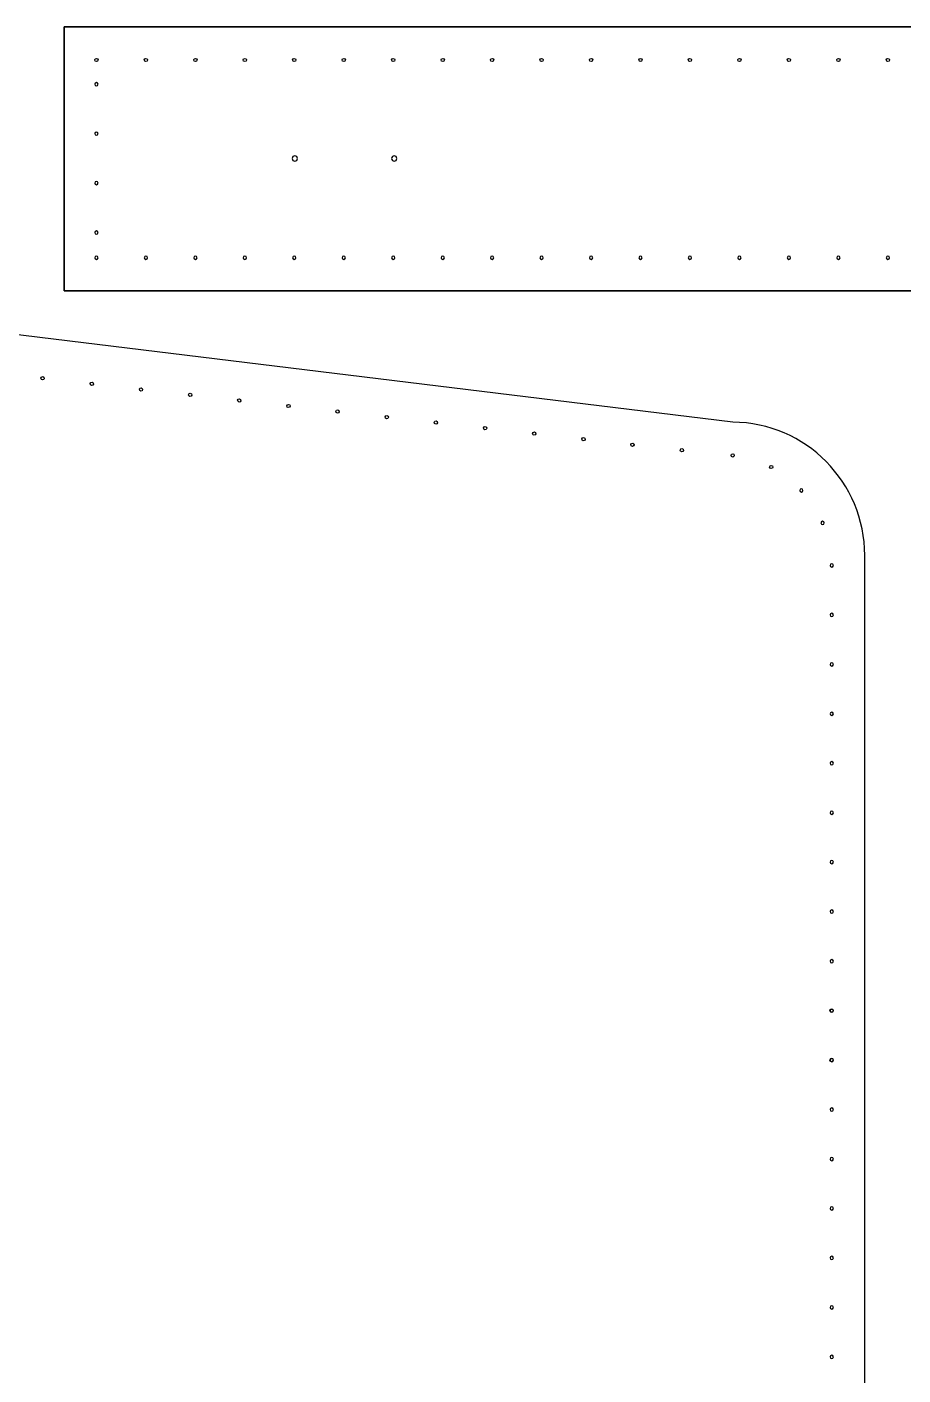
# Model space of a CAD drawing. Extents: x 21 to 1186, y -416 to -7.
# Drawn here: x 414.9 to 547.7, y -211.4 to -7 of the extents above; entities that cross this region are included whole.
import ezdxf

# ---------------------------------------------------------------- set-up
doc = ezdxf.new("R2010")
doc.units = 0
doc.header["$MEASUREMENT"] = 0
doc.layers.add('CORK_OR_OUTER', color=7, linetype='CONTINUOUS')
doc.layers.add('WOOL_FELT_OR_INNER', color=7, linetype='CONTINUOUS')

# ---------------------------------------------------------------- blocks, each defined once
blk = doc.blocks.new('BLOCK_5')
at = {"layer": 'CORK_OR_OUTER', "color": 177}
for points, knots in [([(358.41, -48.51), (358.41, -48.51), (365.07, -47.74), (365.07, -47.74), (365.07, -47.74), (521.89, -66.92), (521.89, -66.92), (521.89, -66.92), (521.89, -66.92), (521.89, -66.92), (532.93, -66.92), (541.89, -76.07), (541.89, -87.11), (541.89, -87.11), (541.88, -87.11), (541.88, -87.11), (541.88, -87.11), (541.89, -87.11), (541.89, -87.11), (541.89, -87.11), (541.88, -376.73), (541.88, -376.73), (541.88, -376.73), (541.89, -376.73), (541.89, -376.73), (541.89, -387.78), (532.93, -396.92), (521.89, -396.92), (521.89, -396.92), (521.89, -396.92), (521.89, -396.92), (521.89, -396.92), (365.08, -416.12), (365.08, -416.12), (365.08, -416.12), (358.41, -415.32), (358.41, -415.32), (358.41, -415.32), (358.41, -48.51), (358.41, -48.51)], [0, 0, 0, 0, 1, 1, 1, 2, 2, 2, 3, 3, 3, 4, 4, 4, 5, 5, 5, 6, 6, 6, 7, 7, 7, 8, 8, 8, 9, 9, 9, 10, 10, 10, 11, 11, 11, 12, 12, 12, 13, 13, 13, 13]), ([(521.61, -71.94), (521.61, -72.07), (521.72, -72.19), (521.86, -72.19), (522, -72.19), (522.11, -72.07), (522.11, -71.94), (522.11, -71.8), (522, -71.69), (521.86, -71.69), (521.72, -71.69), (521.61, -71.8), (521.61, -71.94)], [0, 0, 0, 0, 1, 1, 1, 2, 2, 2, 3, 3, 3, 4, 4, 4, 4]), ([(527.45, -73.7), (527.45, -73.84), (527.56, -73.95), (527.7, -73.95), (527.84, -73.95), (527.95, -73.84), (527.95, -73.7), (527.95, -73.56), (527.84, -73.45), (527.7, -73.45), (527.56, -73.45), (527.45, -73.56), (527.45, -73.7)], [0, 0, 0, 0, 1, 1, 1, 2, 2, 2, 3, 3, 3, 4, 4, 4, 4]), ([(532.27, -77), (532.41, -77), (532.52, -77.11), (532.52, -77.25), (532.52, -77.39), (532.41, -77.5), (532.27, -77.5), (532.13, -77.5), (532.02, -77.39), (532.02, -77.25), (532.02, -77.11), (532.13, -77), (532.27, -77)], [0, 0, 0, 0, 1, 1, 1, 2, 2, 2, 3, 3, 3, 4, 4, 4, 4]), ([(535.48, -81.93), (535.62, -81.93), (535.73, -82.04), (535.73, -82.18), (535.73, -82.32), (535.62, -82.43), (535.48, -82.43), (535.34, -82.43), (535.23, -82.32), (535.23, -82.18), (535.23, -82.04), (535.34, -81.93), (535.48, -81.93)], [0, 0, 0, 0, 1, 1, 1, 2, 2, 2, 3, 3, 3, 4, 4, 4, 4]), ([(536.89, -88.38), (537.03, -88.38), (537.14, -88.49), (537.14, -88.63), (537.14, -88.76), (537.03, -88.88), (536.89, -88.88), (536.75, -88.88), (536.64, -88.76), (536.64, -88.63), (536.64, -88.49), (536.75, -88.38), (536.89, -88.38)], [0, 0, 0, 0, 1, 1, 1, 2, 2, 2, 3, 3, 3, 4, 4, 4, 4]), ([(536.89, -95.88), (537.03, -95.88), (537.14, -95.99), (537.14, -96.13), (537.14, -96.26), (537.03, -96.38), (536.89, -96.38), (536.75, -96.38), (536.64, -96.26), (536.64, -96.13), (536.64, -95.99), (536.75, -95.88), (536.89, -95.88)], [0, 0, 0, 0, 1, 1, 1, 2, 2, 2, 3, 3, 3, 4, 4, 4, 4]), ([(536.89, -103.38), (537.03, -103.38), (537.14, -103.49), (537.14, -103.63), (537.14, -103.76), (537.03, -103.88), (536.89, -103.88), (536.75, -103.88), (536.64, -103.76), (536.64, -103.63), (536.64, -103.49), (536.75, -103.38), (536.89, -103.38)], [0, 0, 0, 0, 1, 1, 1, 2, 2, 2, 3, 3, 3, 4, 4, 4, 4]), ([(536.89, -110.88), (537.03, -110.88), (537.14, -110.99), (537.14, -111.13), (537.14, -111.26), (537.03, -111.38), (536.89, -111.38), (536.75, -111.38), (536.64, -111.26), (536.64, -111.13), (536.64, -110.99), (536.75, -110.88), (536.89, -110.88)], [0, 0, 0, 0, 1, 1, 1, 2, 2, 2, 3, 3, 3, 4, 4, 4, 4]), ([(536.89, -118.37), (537.03, -118.37), (537.14, -118.48), (537.14, -118.62), (537.14, -118.76), (537.03, -118.87), (536.89, -118.87), (536.75, -118.87), (536.64, -118.76), (536.64, -118.62), (536.64, -118.48), (536.75, -118.37), (536.89, -118.37)], [0, 0, 0, 0, 1, 1, 1, 2, 2, 2, 3, 3, 3, 4, 4, 4, 4]), ([(536.89, -125.87), (537.03, -125.87), (537.14, -125.98), (537.14, -126.12), (537.14, -126.26), (537.03, -126.37), (536.89, -126.37), (536.75, -126.37), (536.64, -126.26), (536.64, -126.12), (536.64, -125.98), (536.75, -125.87), (536.89, -125.87)], [0, 0, 0, 0, 1, 1, 1, 2, 2, 2, 3, 3, 3, 4, 4, 4, 4]), ([(536.89, -133.37), (537.03, -133.37), (537.14, -133.48), (537.14, -133.62), (537.14, -133.76), (537.03, -133.87), (536.89, -133.87), (536.75, -133.87), (536.64, -133.76), (536.64, -133.62), (536.64, -133.48), (536.75, -133.37), (536.89, -133.37)], [0, 0, 0, 0, 1, 1, 1, 2, 2, 2, 3, 3, 3, 4, 4, 4, 4]), ([(536.89, -140.87), (537.03, -140.87), (537.14, -140.98), (537.14, -141.12), (537.14, -141.26), (537.03, -141.37), (536.89, -141.37), (536.75, -141.37), (536.64, -141.26), (536.64, -141.12), (536.64, -140.98), (536.75, -140.87), (536.89, -140.87)], [0, 0, 0, 0, 1, 1, 1, 2, 2, 2, 3, 3, 3, 4, 4, 4, 4]), ([(536.89, -148.39), (537.03, -148.39), (537.14, -148.5), (537.14, -148.64), (537.14, -148.78), (537.03, -148.89), (536.89, -148.89), (536.75, -148.89), (536.64, -148.78), (536.64, -148.64), (536.64, -148.5), (536.75, -148.39), (536.89, -148.39)], [0, 0, 0, 0, 1, 1, 1, 2, 2, 2, 3, 3, 3, 4, 4, 4, 4]), ([(536.89, -155.89), (537.03, -155.89), (537.14, -156), (537.14, -156.14), (537.14, -156.28), (537.03, -156.39), (536.89, -156.39), (536.75, -156.39), (536.64, -156.28), (536.64, -156.14), (536.64, -156), (536.75, -155.89), (536.89, -155.89)], [0, 0, 0, 0, 1, 1, 1, 2, 2, 2, 3, 3, 3, 4, 4, 4, 4]), ([(536.89, -163.39), (537.03, -163.39), (537.14, -163.5), (537.14, -163.64), (537.14, -163.78), (537.03, -163.89), (536.89, -163.89), (536.75, -163.89), (536.64, -163.78), (536.64, -163.64), (536.64, -163.5), (536.75, -163.39), (536.89, -163.39)], [0, 0, 0, 0, 1, 1, 1, 2, 2, 2, 3, 3, 3, 4, 4, 4, 4]), ([(536.89, -170.89), (537.03, -170.89), (537.14, -171), (537.14, -171.14), (537.14, -171.27), (537.03, -171.39), (536.89, -171.39), (536.75, -171.39), (536.64, -171.27), (536.64, -171.14), (536.64, -171), (536.75, -170.89), (536.89, -170.89)], [0, 0, 0, 0, 1, 1, 1, 2, 2, 2, 3, 3, 3, 4, 4, 4, 4]), ([(536.89, -178.39), (537.03, -178.39), (537.14, -178.5), (537.14, -178.64), (537.14, -178.77), (537.03, -178.89), (536.89, -178.89), (536.75, -178.89), (536.64, -178.77), (536.64, -178.64), (536.64, -178.5), (536.75, -178.39), (536.89, -178.39)], [0, 0, 0, 0, 1, 1, 1, 2, 2, 2, 3, 3, 3, 4, 4, 4, 4]), ([(536.89, -185.89), (537.03, -185.89), (537.14, -186), (537.14, -186.14), (537.14, -186.27), (537.03, -186.39), (536.89, -186.39), (536.75, -186.39), (536.64, -186.27), (536.64, -186.14), (536.64, -186), (536.75, -185.89), (536.89, -185.89)], [0, 0, 0, 0, 1, 1, 1, 2, 2, 2, 3, 3, 3, 4, 4, 4, 4]), ([(536.89, -193.39), (537.03, -193.39), (537.14, -193.5), (537.14, -193.64), (537.14, -193.77), (537.03, -193.89), (536.89, -193.89), (536.75, -193.89), (536.64, -193.77), (536.64, -193.64), (536.64, -193.5), (536.75, -193.39), (536.89, -193.39)], [0, 0, 0, 0, 1, 1, 1, 2, 2, 2, 3, 3, 3, 4, 4, 4, 4]), ([(536.89, -200.89), (537.03, -200.89), (537.14, -201), (537.14, -201.14), (537.14, -201.28), (537.03, -201.39), (536.89, -201.39), (536.75, -201.39), (536.64, -201.28), (536.64, -201.14), (536.64, -201), (536.75, -200.89), (536.89, -200.89)], [0, 0, 0, 0, 1, 1, 1, 2, 2, 2, 3, 3, 3, 4, 4, 4, 4]), ([(536.88, -208.39), (537.02, -208.39), (537.13, -208.5), (537.13, -208.64), (537.13, -208.78), (537.02, -208.89), (536.88, -208.89), (536.74, -208.89), (536.63, -208.78), (536.63, -208.64), (536.63, -208.5), (536.74, -208.39), (536.88, -208.39)], [0, 0, 0, 0, 1, 1, 1, 2, 2, 2, 3, 3, 3, 4, 4, 4, 4])]:
    blk.add_open_spline(points, degree=3, knots=knots, dxfattribs=at)
at = {"layer": 'CORK_OR_OUTER', "color": 112}
for points in [[(416.98, -60.23), (416.97, -60.36), (417.07, -60.49), (417.21, -60.5), (417.34, -60.52), (417.47, -60.42), (417.48, -60.28), (417.5, -60.14), (417.4, -60.02), (417.26, -60), (417.12, -59.99), (417, -60.09), (416.98, -60.23)], [(424.44, -61.06), (424.43, -61.2), (424.53, -61.33), (424.66, -61.34), (424.8, -61.36), (424.92, -61.26), (424.94, -61.12), (424.95, -60.98), (424.86, -60.86), (424.72, -60.84), (424.58, -60.83), (424.46, -60.93), (424.44, -61.06)], [(431.9, -61.9), (431.88, -62.04), (431.98, -62.16), (432.12, -62.18), (432.25, -62.2), (432.38, -62.1), (432.39, -61.96), (432.41, -61.82), (432.31, -61.7), (432.17, -61.68), (432.03, -61.67), (431.91, -61.77), (431.9, -61.9)], [(439.35, -62.74), (439.33, -62.88), (439.43, -63), (439.57, -63.02), (439.71, -63.03), (439.83, -62.94), (439.85, -62.8), (439.86, -62.66), (439.76, -62.54), (439.62, -62.52), (439.49, -62.51), (439.36, -62.6), (439.35, -62.74)], [(446.8, -63.58), (446.79, -63.72), (446.88, -63.84), (447.02, -63.86), (447.16, -63.87), (447.28, -63.77), (447.3, -63.64), (447.31, -63.5), (447.21, -63.38), (447.08, -63.36), (446.94, -63.34), (446.82, -63.44), (446.8, -63.58)], [(454.25, -64.42), (454.24, -64.56), (454.33, -64.68), (454.47, -64.7), (454.61, -64.71), (454.73, -64.61), (454.75, -64.48), (454.76, -64.34), (454.66, -64.21), (454.53, -64.2), (454.39, -64.18), (454.27, -64.28), (454.25, -64.42)], [(461.7, -65.26), (461.69, -65.4), (461.79, -65.52), (461.92, -65.53), (462.06, -65.55), (462.19, -65.45), (462.2, -65.31), (462.22, -65.18), (462.12, -65.05), (461.98, -65.04), (461.84, -65.02), (461.72, -65.12), (461.7, -65.26)], [(469.16, -66.1), (469.14, -66.23), (469.24, -66.36), (469.38, -66.37), (469.51, -66.39), (469.64, -66.29), (469.65, -66.15), (469.67, -66.02), (469.57, -65.89), (469.43, -65.88), (469.3, -65.86), (469.17, -65.96), (469.16, -66.1)], [(476.61, -66.94), (476.59, -67.07), (476.69, -67.2), (476.83, -67.21), (476.97, -67.23), (477.09, -67.13), (477.11, -66.99), (477.12, -66.85), (477.02, -66.73), (476.89, -66.71), (476.75, -66.7), (476.63, -66.8), (476.61, -66.94)], [(484.08, -67.78), (484.06, -67.91), (484.16, -68.04), (484.3, -68.05), (484.44, -68.07), (484.56, -67.97), (484.58, -67.83), (484.59, -67.69), (484.49, -67.57), (484.35, -67.56), (484.22, -67.54), (484.09, -67.64), (484.08, -67.78)], [(491.53, -68.61), (491.52, -68.75), (491.61, -68.88), (491.75, -68.89), (491.89, -68.91), (492.01, -68.81), (492.03, -68.67), (492.04, -68.53), (491.94, -68.41), (491.81, -68.39), (491.67, -68.38), (491.55, -68.48), (491.53, -68.61)], [(498.98, -69.45), (498.97, -69.59), (499.07, -69.71), (499.2, -69.73), (499.34, -69.75), (499.47, -69.65), (499.48, -69.51), (499.5, -69.37), (499.4, -69.25), (499.26, -69.23), (499.12, -69.22), (499, -69.32), (498.98, -69.45)], [(506.43, -70.29), (506.42, -70.43), (506.52, -70.55), (506.65, -70.57), (506.79, -70.58), (506.92, -70.48), (506.93, -70.35), (506.95, -70.21), (506.85, -70.09), (506.71, -70.07), (506.57, -70.06), (506.45, -70.15), (506.43, -70.29)], [(513.89, -71.13), (513.87, -71.27), (513.97, -71.39), (514.11, -71.41), (514.24, -71.42), (514.37, -71.32), (514.38, -71.19), (514.4, -71.05), (514.3, -70.93), (514.16, -70.91), (514.03, -70.89), (513.9, -70.99), (513.89, -71.13)]]:
    blk.add_open_spline(points, degree=3, knots=[0, 0, 0, 0, 1, 1, 1, 2, 2, 2, 3, 3, 3, 4, 4, 4, 4], dxfattribs=at)
at = {"layer": 'CORK_OR_OUTER', "color": 1}
for points in [[(536.86, -155.89), (536.72, -155.89), (536.61, -156), (536.61, -156.14), (536.61, -156.28), (536.72, -156.39), (536.86, -156.39), (537, -156.39), (537.11, -156.28), (537.11, -156.14), (537.11, -156), (537, -155.89), (536.86, -155.89)], [(536.86, -163.39), (536.72, -163.39), (536.61, -163.5), (536.61, -163.64), (536.61, -163.78), (536.72, -163.89), (536.86, -163.89), (537, -163.89), (537.11, -163.78), (537.11, -163.64), (537.11, -163.5), (537, -163.39), (536.86, -163.39)]]:
    blk.add_open_spline(points, degree=3, knots=[0, 0, 0, 0, 1, 1, 1, 2, 2, 2, 3, 3, 3, 4, 4, 4, 4], dxfattribs=at)

msp = doc.modelspace()

# ---------------------------------------------------------------- linework, layer by layer
at = {"layer": 'CORK_OR_OUTER', "color": 83}
for points in [[(1181.63, -46.97), (420.52, -46.97), (420.52, -6.97), (1181.63, -6.97), (1181.63, -46.97)], [(1181.63, -6.97), (420.52, -6.97), (420.52, -46.97), (1181.63, -46.97), (1181.63, -6.97)]]:
    msp.add_lwpolyline(points, dxfattribs=at)
at = {"layer": 'CORK_OR_OUTER', "color": 223}
for points in [[(425.14, -11.98), (425.14, -12.11), (425.25, -12.23), (425.39, -12.23), (425.53, -12.23), (425.64, -12.11), (425.64, -11.98), (425.64, -11.84), (425.53, -11.73), (425.39, -11.73), (425.25, -11.73), (425.14, -11.84), (425.14, -11.98)], [(432.64, -11.98), (432.64, -12.11), (432.75, -12.23), (432.89, -12.23), (433.03, -12.23), (433.14, -12.11), (433.14, -11.98), (433.14, -11.84), (433.03, -11.73), (432.89, -11.73), (432.75, -11.73), (432.64, -11.84), (432.64, -11.98)], [(440.14, -11.98), (440.14, -12.11), (440.25, -12.23), (440.39, -12.23), (440.53, -12.23), (440.64, -12.11), (440.64, -11.98), (440.64, -11.84), (440.53, -11.73), (440.39, -11.73), (440.25, -11.73), (440.14, -11.84), (440.14, -11.98)], [(447.64, -11.98), (447.64, -12.11), (447.75, -12.23), (447.89, -12.23), (448.03, -12.23), (448.14, -12.11), (448.14, -11.98), (448.14, -11.84), (448.03, -11.73), (447.89, -11.73), (447.75, -11.73), (447.64, -11.84), (447.64, -11.98)], [(455.14, -11.98), (455.14, -12.11), (455.25, -12.23), (455.39, -12.23), (455.53, -12.23), (455.64, -12.11), (455.64, -11.98), (455.64, -11.84), (455.53, -11.73), (455.39, -11.73), (455.25, -11.73), (455.14, -11.84), (455.14, -11.98)], [(462.64, -11.98), (462.64, -12.11), (462.75, -12.23), (462.89, -12.23), (463.03, -12.23), (463.14, -12.11), (463.14, -11.98), (463.14, -11.84), (463.03, -11.73), (462.89, -11.73), (462.75, -11.73), (462.64, -11.84), (462.64, -11.98)], [(470.14, -11.98), (470.14, -12.11), (470.25, -12.23), (470.39, -12.23), (470.53, -12.23), (470.64, -12.11), (470.64, -11.98), (470.64, -11.84), (470.53, -11.73), (470.39, -11.73), (470.25, -11.73), (470.14, -11.84), (470.14, -11.98)], [(477.64, -11.98), (477.64, -12.11), (477.75, -12.23), (477.89, -12.23), (478.03, -12.23), (478.14, -12.11), (478.14, -11.98), (478.14, -11.84), (478.03, -11.73), (477.89, -11.73), (477.75, -11.73), (477.64, -11.84), (477.64, -11.98)], [(485.14, -11.98), (485.14, -12.11), (485.25, -12.23), (485.39, -12.23), (485.53, -12.23), (485.64, -12.11), (485.64, -11.98), (485.64, -11.84), (485.53, -11.73), (485.39, -11.73), (485.25, -11.73), (485.14, -11.84), (485.14, -11.98)], [(492.64, -11.98), (492.64, -12.11), (492.75, -12.23), (492.89, -12.23), (493.02, -12.23), (493.14, -12.11), (493.14, -11.98), (493.14, -11.84), (493.02, -11.73), (492.89, -11.73), (492.75, -11.73), (492.64, -11.84), (492.64, -11.98)], [(500.13, -11.98), (500.13, -12.11), (500.25, -12.23), (500.38, -12.23), (500.52, -12.23), (500.63, -12.11), (500.63, -11.98), (500.63, -11.84), (500.52, -11.73), (500.38, -11.73), (500.25, -11.73), (500.13, -11.84), (500.13, -11.98)], [(507.63, -11.98), (507.63, -12.11), (507.75, -12.23), (507.88, -12.23), (508.02, -12.23), (508.13, -12.11), (508.13, -11.98), (508.13, -11.84), (508.02, -11.73), (507.88, -11.73), (507.75, -11.73), (507.63, -11.84), (507.63, -11.98)], [(515.13, -11.98), (515.13, -12.11), (515.25, -12.23), (515.38, -12.23), (515.52, -12.23), (515.63, -12.11), (515.63, -11.98), (515.63, -11.84), (515.52, -11.73), (515.38, -11.73), (515.25, -11.73), (515.13, -11.84), (515.13, -11.98)], [(522.63, -11.98), (522.63, -12.11), (522.75, -12.23), (522.88, -12.23), (523.02, -12.23), (523.13, -12.11), (523.13, -11.98), (523.13, -11.84), (523.02, -11.73), (522.88, -11.73), (522.75, -11.73), (522.63, -11.84), (522.63, -11.98)], [(530.14, -11.98), (530.14, -12.11), (530.25, -12.23), (530.39, -12.23), (530.53, -12.23), (530.64, -12.11), (530.64, -11.98), (530.64, -11.84), (530.53, -11.73), (530.39, -11.73), (530.25, -11.73), (530.14, -11.84), (530.14, -11.98)], [(537.64, -11.98), (537.64, -12.11), (537.75, -12.23), (537.89, -12.23), (538.03, -12.23), (538.14, -12.11), (538.14, -11.98), (538.14, -11.84), (538.03, -11.73), (537.89, -11.73), (537.75, -11.73), (537.64, -11.84), (537.64, -11.98)], [(545.14, -11.98), (545.14, -12.11), (545.25, -12.23), (545.39, -12.23), (545.53, -12.23), (545.64, -12.11), (545.64, -11.98), (545.64, -11.84), (545.53, -11.73), (545.39, -11.73), (545.25, -11.73), (545.14, -11.84), (545.14, -11.98)], [(425.39, -15.9), (425.25, -15.9), (425.14, -15.78), (425.14, -15.65), (425.14, -15.51), (425.25, -15.4), (425.39, -15.4), (425.53, -15.4), (425.64, -15.51), (425.64, -15.65), (425.64, -15.78), (425.53, -15.9), (425.39, -15.9)], [(425.39, -23.4), (425.25, -23.4), (425.14, -23.28), (425.14, -23.15), (425.14, -23.01), (425.25, -22.9), (425.39, -22.9), (425.53, -22.9), (425.64, -23.01), (425.64, -23.15), (425.64, -23.28), (425.53, -23.4), (425.39, -23.4)], [(425.39, -30.9), (425.25, -30.9), (425.14, -30.78), (425.14, -30.65), (425.14, -30.51), (425.25, -30.4), (425.39, -30.4), (425.53, -30.4), (425.64, -30.51), (425.64, -30.65), (425.64, -30.78), (425.53, -30.9), (425.39, -30.9)], [(425.39, -38.39), (425.25, -38.39), (425.14, -38.28), (425.14, -38.14), (425.14, -38), (425.25, -37.89), (425.39, -37.89), (425.53, -37.89), (425.64, -38), (425.64, -38.14), (425.64, -38.28), (425.53, -38.39), (425.39, -38.39)], [(425.14, -41.97), (425.14, -41.83), (425.25, -41.72), (425.39, -41.72), (425.53, -41.72), (425.64, -41.83), (425.64, -41.97), (425.64, -42.1), (425.53, -42.22), (425.39, -42.22), (425.25, -42.22), (425.14, -42.1), (425.14, -41.97)], [(432.64, -41.97), (432.64, -41.83), (432.75, -41.72), (432.89, -41.72), (433.03, -41.72), (433.14, -41.83), (433.14, -41.97), (433.14, -42.1), (433.03, -42.22), (432.89, -42.22), (432.75, -42.22), (432.64, -42.1), (432.64, -41.97)], [(440.14, -41.97), (440.14, -41.83), (440.25, -41.72), (440.39, -41.72), (440.53, -41.72), (440.64, -41.83), (440.64, -41.97), (440.64, -42.1), (440.53, -42.22), (440.39, -42.22), (440.25, -42.22), (440.14, -42.1), (440.14, -41.97)], [(447.64, -41.97), (447.64, -41.83), (447.75, -41.72), (447.89, -41.72), (448.03, -41.72), (448.14, -41.83), (448.14, -41.97), (448.14, -42.1), (448.03, -42.22), (447.89, -42.22), (447.75, -42.22), (447.64, -42.1), (447.64, -41.97)], [(455.14, -41.97), (455.14, -41.83), (455.25, -41.72), (455.39, -41.72), (455.53, -41.72), (455.64, -41.83), (455.64, -41.97), (455.64, -42.1), (455.53, -42.22), (455.39, -42.22), (455.25, -42.22), (455.14, -42.1), (455.14, -41.97)], [(462.64, -41.97), (462.64, -41.83), (462.75, -41.72), (462.89, -41.72), (463.03, -41.72), (463.14, -41.83), (463.14, -41.97), (463.14, -42.1), (463.03, -42.22), (462.89, -42.22), (462.75, -42.22), (462.64, -42.1), (462.64, -41.97)], [(470.14, -41.97), (470.14, -41.83), (470.25, -41.72), (470.39, -41.72), (470.53, -41.72), (470.64, -41.83), (470.64, -41.97), (470.64, -42.1), (470.53, -42.22), (470.39, -42.22), (470.25, -42.22), (470.14, -42.1), (470.14, -41.97)], [(477.64, -41.97), (477.64, -41.83), (477.75, -41.72), (477.89, -41.72), (478.03, -41.72), (478.14, -41.83), (478.14, -41.97), (478.14, -42.1), (478.03, -42.22), (477.89, -42.22), (477.75, -42.22), (477.64, -42.1), (477.64, -41.97)], [(485.14, -41.97), (485.14, -41.83), (485.25, -41.72), (485.39, -41.72), (485.53, -41.72), (485.64, -41.83), (485.64, -41.97), (485.64, -42.1), (485.53, -42.22), (485.39, -42.22), (485.25, -42.22), (485.14, -42.1), (485.14, -41.97)], [(492.64, -41.97), (492.64, -41.83), (492.75, -41.72), (492.89, -41.72), (493.02, -41.72), (493.14, -41.83), (493.14, -41.97), (493.14, -42.1), (493.02, -42.22), (492.89, -42.22), (492.75, -42.22), (492.64, -42.1), (492.64, -41.97)], [(500.13, -41.97), (500.13, -41.83), (500.25, -41.72), (500.38, -41.72), (500.52, -41.72), (500.63, -41.83), (500.63, -41.97), (500.63, -42.1), (500.52, -42.22), (500.38, -42.22), (500.25, -42.22), (500.13, -42.1), (500.13, -41.97)], [(507.63, -41.97), (507.63, -41.83), (507.75, -41.72), (507.88, -41.72), (508.02, -41.72), (508.13, -41.83), (508.13, -41.97), (508.13, -42.1), (508.02, -42.22), (507.88, -42.22), (507.75, -42.22), (507.63, -42.1), (507.63, -41.97)], [(515.13, -41.97), (515.13, -41.83), (515.25, -41.72), (515.38, -41.72), (515.52, -41.72), (515.63, -41.83), (515.63, -41.97), (515.63, -42.1), (515.52, -42.22), (515.38, -42.22), (515.25, -42.22), (515.13, -42.1), (515.13, -41.97)], [(522.63, -41.97), (522.63, -41.83), (522.75, -41.72), (522.88, -41.72), (523.02, -41.72), (523.13, -41.83), (523.13, -41.97), (523.13, -42.1), (523.02, -42.22), (522.88, -42.22), (522.75, -42.22), (522.63, -42.1), (522.63, -41.97)], [(530.14, -41.97), (530.14, -41.83), (530.25, -41.72), (530.39, -41.72), (530.53, -41.72), (530.64, -41.83), (530.64, -41.97), (530.64, -42.1), (530.53, -42.22), (530.39, -42.22), (530.25, -42.22), (530.14, -42.1), (530.14, -41.97)], [(537.64, -41.97), (537.64, -41.83), (537.75, -41.72), (537.89, -41.72), (538.03, -41.72), (538.14, -41.83), (538.14, -41.97), (538.14, -42.1), (538.03, -42.22), (537.89, -42.22), (537.75, -42.22), (537.64, -42.1), (537.64, -41.97)], [(545.14, -41.97), (545.14, -41.83), (545.25, -41.72), (545.39, -41.72), (545.53, -41.72), (545.64, -41.83), (545.64, -41.97), (545.64, -42.1), (545.53, -42.22), (545.39, -42.22), (545.25, -42.22), (545.14, -42.1), (545.14, -41.97)]]:
    msp.add_open_spline(points, degree=3, knots=[0, 0, 0, 0, 1, 1, 1, 2, 2, 2, 3, 3, 3, 4, 4, 4, 4], dxfattribs=at)
at = {"layer": 'CORK_OR_OUTER', "color": 1}
for points in [[(455.87, -26.92), (455.87, -27.14), (455.69, -27.32), (455.47, -27.32), (455.25, -27.32), (455.07, -27.14), (455.07, -26.92), (455.07, -26.7), (455.25, -26.52), (455.47, -26.52), (455.69, -26.52), (455.87, -26.7), (455.87, -26.92)], [(470.94, -26.92), (470.94, -27.14), (470.76, -27.32), (470.54, -27.32), (470.32, -27.32), (470.14, -27.14), (470.14, -26.92), (470.14, -26.7), (470.32, -26.52), (470.54, -26.52), (470.76, -26.52), (470.94, -26.7), (470.94, -26.92)]]:
    msp.add_open_spline(points, degree=3, knots=[0, 0, 0, 0, 1, 1, 1, 2, 2, 2, 3, 3, 3, 4, 4, 4, 4], dxfattribs=at)
at = {"layer": 'WOOL_FELT_OR_INNER', "color": 83}
for points in [[(1181.63, -46.97), (420.52, -46.97), (420.52, -6.97), (1181.63, -6.97), (1181.63, -46.97)], [(1181.63, -6.97), (420.52, -6.97), (420.52, -46.97), (1181.63, -46.97), (1181.63, -6.97)]]:
    msp.add_lwpolyline(points, dxfattribs=at)
at = {"layer": 'WOOL_FELT_OR_INNER', "color": 223}
for points in [[(425.14, -11.98), (425.14, -12.11), (425.25, -12.23), (425.39, -12.23), (425.53, -12.23), (425.64, -12.11), (425.64, -11.98), (425.64, -11.84), (425.53, -11.73), (425.39, -11.73), (425.25, -11.73), (425.14, -11.84), (425.14, -11.98)], [(432.64, -11.98), (432.64, -12.11), (432.75, -12.23), (432.89, -12.23), (433.03, -12.23), (433.14, -12.11), (433.14, -11.98), (433.14, -11.84), (433.03, -11.73), (432.89, -11.73), (432.75, -11.73), (432.64, -11.84), (432.64, -11.98)], [(440.14, -11.98), (440.14, -12.11), (440.25, -12.23), (440.39, -12.23), (440.53, -12.23), (440.64, -12.11), (440.64, -11.98), (440.64, -11.84), (440.53, -11.73), (440.39, -11.73), (440.25, -11.73), (440.14, -11.84), (440.14, -11.98)], [(447.64, -11.98), (447.64, -12.11), (447.75, -12.23), (447.89, -12.23), (448.03, -12.23), (448.14, -12.11), (448.14, -11.98), (448.14, -11.84), (448.03, -11.73), (447.89, -11.73), (447.75, -11.73), (447.64, -11.84), (447.64, -11.98)], [(455.14, -11.98), (455.14, -12.11), (455.25, -12.23), (455.39, -12.23), (455.53, -12.23), (455.64, -12.11), (455.64, -11.98), (455.64, -11.84), (455.53, -11.73), (455.39, -11.73), (455.25, -11.73), (455.14, -11.84), (455.14, -11.98)], [(462.64, -11.98), (462.64, -12.11), (462.75, -12.23), (462.89, -12.23), (463.03, -12.23), (463.14, -12.11), (463.14, -11.98), (463.14, -11.84), (463.03, -11.73), (462.89, -11.73), (462.75, -11.73), (462.64, -11.84), (462.64, -11.98)], [(470.14, -11.98), (470.14, -12.11), (470.25, -12.23), (470.39, -12.23), (470.53, -12.23), (470.64, -12.11), (470.64, -11.98), (470.64, -11.84), (470.53, -11.73), (470.39, -11.73), (470.25, -11.73), (470.14, -11.84), (470.14, -11.98)], [(477.64, -11.98), (477.64, -12.11), (477.75, -12.23), (477.89, -12.23), (478.03, -12.23), (478.14, -12.11), (478.14, -11.98), (478.14, -11.84), (478.03, -11.73), (477.89, -11.73), (477.75, -11.73), (477.64, -11.84), (477.64, -11.98)], [(485.14, -11.98), (485.14, -12.11), (485.25, -12.23), (485.39, -12.23), (485.53, -12.23), (485.64, -12.11), (485.64, -11.98), (485.64, -11.84), (485.53, -11.73), (485.39, -11.73), (485.25, -11.73), (485.14, -11.84), (485.14, -11.98)], [(492.64, -11.98), (492.64, -12.11), (492.75, -12.23), (492.89, -12.23), (493.02, -12.23), (493.14, -12.11), (493.14, -11.98), (493.14, -11.84), (493.02, -11.73), (492.89, -11.73), (492.75, -11.73), (492.64, -11.84), (492.64, -11.98)], [(500.13, -11.98), (500.13, -12.11), (500.25, -12.23), (500.38, -12.23), (500.52, -12.23), (500.63, -12.11), (500.63, -11.98), (500.63, -11.84), (500.52, -11.73), (500.38, -11.73), (500.25, -11.73), (500.13, -11.84), (500.13, -11.98)], [(507.63, -11.98), (507.63, -12.11), (507.75, -12.23), (507.88, -12.23), (508.02, -12.23), (508.13, -12.11), (508.13, -11.98), (508.13, -11.84), (508.02, -11.73), (507.88, -11.73), (507.75, -11.73), (507.63, -11.84), (507.63, -11.98)], [(515.13, -11.98), (515.13, -12.11), (515.25, -12.23), (515.38, -12.23), (515.52, -12.23), (515.63, -12.11), (515.63, -11.98), (515.63, -11.84), (515.52, -11.73), (515.38, -11.73), (515.25, -11.73), (515.13, -11.84), (515.13, -11.98)], [(522.63, -11.98), (522.63, -12.11), (522.75, -12.23), (522.88, -12.23), (523.02, -12.23), (523.13, -12.11), (523.13, -11.98), (523.13, -11.84), (523.02, -11.73), (522.88, -11.73), (522.75, -11.73), (522.63, -11.84), (522.63, -11.98)], [(530.14, -11.98), (530.14, -12.11), (530.25, -12.23), (530.39, -12.23), (530.53, -12.23), (530.64, -12.11), (530.64, -11.98), (530.64, -11.84), (530.53, -11.73), (530.39, -11.73), (530.25, -11.73), (530.14, -11.84), (530.14, -11.98)], [(537.64, -11.98), (537.64, -12.11), (537.75, -12.23), (537.89, -12.23), (538.03, -12.23), (538.14, -12.11), (538.14, -11.98), (538.14, -11.84), (538.03, -11.73), (537.89, -11.73), (537.75, -11.73), (537.64, -11.84), (537.64, -11.98)], [(545.14, -11.98), (545.14, -12.11), (545.25, -12.23), (545.39, -12.23), (545.53, -12.23), (545.64, -12.11), (545.64, -11.98), (545.64, -11.84), (545.53, -11.73), (545.39, -11.73), (545.25, -11.73), (545.14, -11.84), (545.14, -11.98)], [(425.39, -15.9), (425.25, -15.9), (425.14, -15.78), (425.14, -15.65), (425.14, -15.51), (425.25, -15.4), (425.39, -15.4), (425.53, -15.4), (425.64, -15.51), (425.64, -15.65), (425.64, -15.78), (425.53, -15.9), (425.39, -15.9)], [(425.39, -23.4), (425.25, -23.4), (425.14, -23.28), (425.14, -23.15), (425.14, -23.01), (425.25, -22.9), (425.39, -22.9), (425.53, -22.9), (425.64, -23.01), (425.64, -23.15), (425.64, -23.28), (425.53, -23.4), (425.39, -23.4)], [(425.39, -30.9), (425.25, -30.9), (425.14, -30.78), (425.14, -30.65), (425.14, -30.51), (425.25, -30.4), (425.39, -30.4), (425.53, -30.4), (425.64, -30.51), (425.64, -30.65), (425.64, -30.78), (425.53, -30.9), (425.39, -30.9)], [(425.39, -38.39), (425.25, -38.39), (425.14, -38.28), (425.14, -38.14), (425.14, -38), (425.25, -37.89), (425.39, -37.89), (425.53, -37.89), (425.64, -38), (425.64, -38.14), (425.64, -38.28), (425.53, -38.39), (425.39, -38.39)], [(425.14, -41.97), (425.14, -41.83), (425.25, -41.72), (425.39, -41.72), (425.53, -41.72), (425.64, -41.83), (425.64, -41.97), (425.64, -42.1), (425.53, -42.22), (425.39, -42.22), (425.25, -42.22), (425.14, -42.1), (425.14, -41.97)], [(432.64, -41.97), (432.64, -41.83), (432.75, -41.72), (432.89, -41.72), (433.03, -41.72), (433.14, -41.83), (433.14, -41.97), (433.14, -42.1), (433.03, -42.22), (432.89, -42.22), (432.75, -42.22), (432.64, -42.1), (432.64, -41.97)], [(440.14, -41.97), (440.14, -41.83), (440.25, -41.72), (440.39, -41.72), (440.53, -41.72), (440.64, -41.83), (440.64, -41.97), (440.64, -42.1), (440.53, -42.22), (440.39, -42.22), (440.25, -42.22), (440.14, -42.1), (440.14, -41.97)], [(447.64, -41.97), (447.64, -41.83), (447.75, -41.72), (447.89, -41.72), (448.03, -41.72), (448.14, -41.83), (448.14, -41.97), (448.14, -42.1), (448.03, -42.22), (447.89, -42.22), (447.75, -42.22), (447.64, -42.1), (447.64, -41.97)], [(455.14, -41.97), (455.14, -41.83), (455.25, -41.72), (455.39, -41.72), (455.53, -41.72), (455.64, -41.83), (455.64, -41.97), (455.64, -42.1), (455.53, -42.22), (455.39, -42.22), (455.25, -42.22), (455.14, -42.1), (455.14, -41.97)], [(462.64, -41.97), (462.64, -41.83), (462.75, -41.72), (462.89, -41.72), (463.03, -41.72), (463.14, -41.83), (463.14, -41.97), (463.14, -42.1), (463.03, -42.22), (462.89, -42.22), (462.75, -42.22), (462.64, -42.1), (462.64, -41.97)], [(470.14, -41.97), (470.14, -41.83), (470.25, -41.72), (470.39, -41.72), (470.53, -41.72), (470.64, -41.83), (470.64, -41.97), (470.64, -42.1), (470.53, -42.22), (470.39, -42.22), (470.25, -42.22), (470.14, -42.1), (470.14, -41.97)], [(477.64, -41.97), (477.64, -41.83), (477.75, -41.72), (477.89, -41.72), (478.03, -41.72), (478.14, -41.83), (478.14, -41.97), (478.14, -42.1), (478.03, -42.22), (477.89, -42.22), (477.75, -42.22), (477.64, -42.1), (477.64, -41.97)], [(485.14, -41.97), (485.14, -41.83), (485.25, -41.72), (485.39, -41.72), (485.53, -41.72), (485.64, -41.83), (485.64, -41.97), (485.64, -42.1), (485.53, -42.22), (485.39, -42.22), (485.25, -42.22), (485.14, -42.1), (485.14, -41.97)], [(492.64, -41.97), (492.64, -41.83), (492.75, -41.72), (492.89, -41.72), (493.02, -41.72), (493.14, -41.83), (493.14, -41.97), (493.14, -42.1), (493.02, -42.22), (492.89, -42.22), (492.75, -42.22), (492.64, -42.1), (492.64, -41.97)], [(500.13, -41.97), (500.13, -41.83), (500.25, -41.72), (500.38, -41.72), (500.52, -41.72), (500.63, -41.83), (500.63, -41.97), (500.63, -42.1), (500.52, -42.22), (500.38, -42.22), (500.25, -42.22), (500.13, -42.1), (500.13, -41.97)], [(507.63, -41.97), (507.63, -41.83), (507.75, -41.72), (507.88, -41.72), (508.02, -41.72), (508.13, -41.83), (508.13, -41.97), (508.13, -42.1), (508.02, -42.22), (507.88, -42.22), (507.75, -42.22), (507.63, -42.1), (507.63, -41.97)], [(515.13, -41.97), (515.13, -41.83), (515.25, -41.72), (515.38, -41.72), (515.52, -41.72), (515.63, -41.83), (515.63, -41.97), (515.63, -42.1), (515.52, -42.22), (515.38, -42.22), (515.25, -42.22), (515.13, -42.1), (515.13, -41.97)], [(522.63, -41.97), (522.63, -41.83), (522.75, -41.72), (522.88, -41.72), (523.02, -41.72), (523.13, -41.83), (523.13, -41.97), (523.13, -42.1), (523.02, -42.22), (522.88, -42.22), (522.75, -42.22), (522.63, -42.1), (522.63, -41.97)], [(530.14, -41.97), (530.14, -41.83), (530.25, -41.72), (530.39, -41.72), (530.53, -41.72), (530.64, -41.83), (530.64, -41.97), (530.64, -42.1), (530.53, -42.22), (530.39, -42.22), (530.25, -42.22), (530.14, -42.1), (530.14, -41.97)], [(537.64, -41.97), (537.64, -41.83), (537.75, -41.72), (537.89, -41.72), (538.03, -41.72), (538.14, -41.83), (538.14, -41.97), (538.14, -42.1), (538.03, -42.22), (537.89, -42.22), (537.75, -42.22), (537.64, -42.1), (537.64, -41.97)], [(545.14, -41.97), (545.14, -41.83), (545.25, -41.72), (545.39, -41.72), (545.53, -41.72), (545.64, -41.83), (545.64, -41.97), (545.64, -42.1), (545.53, -42.22), (545.39, -42.22), (545.25, -42.22), (545.14, -42.1), (545.14, -41.97)]]:
    msp.add_open_spline(points, degree=3, knots=[0, 0, 0, 0, 1, 1, 1, 2, 2, 2, 3, 3, 3, 4, 4, 4, 4], dxfattribs=at)
at = {"layer": 'WOOL_FELT_OR_INNER', "color": 1}
for points in [[(455.87, -26.92), (455.87, -27.14), (455.69, -27.32), (455.47, -27.32), (455.25, -27.32), (455.07, -27.14), (455.07, -26.92), (455.07, -26.7), (455.25, -26.52), (455.47, -26.52), (455.69, -26.52), (455.87, -26.7), (455.87, -26.92)], [(455.87, -26.92), (455.87, -27.14), (455.69, -27.32), (455.47, -27.32), (455.25, -27.32), (455.07, -27.14), (455.07, -26.92), (455.07, -26.7), (455.25, -26.52), (455.47, -26.52), (455.69, -26.52), (455.87, -26.7), (455.87, -26.92)], [(455.87, -26.92), (455.87, -27.14), (455.69, -27.32), (455.47, -27.32), (455.25, -27.32), (455.07, -27.14), (455.07, -26.92), (455.07, -26.7), (455.25, -26.52), (455.47, -26.52), (455.69, -26.52), (455.87, -26.7), (455.87, -26.92)], [(470.94, -26.92), (470.94, -27.14), (470.76, -27.32), (470.54, -27.32), (470.32, -27.32), (470.14, -27.14), (470.14, -26.92), (470.14, -26.7), (470.32, -26.52), (470.54, -26.52), (470.76, -26.52), (470.94, -26.7), (470.94, -26.92)], [(470.94, -26.92), (470.94, -27.14), (470.76, -27.32), (470.54, -27.32), (470.32, -27.32), (470.14, -27.14), (470.14, -26.92), (470.14, -26.7), (470.32, -26.52), (470.54, -26.52), (470.76, -26.52), (470.94, -26.7), (470.94, -26.92)], [(470.94, -26.92), (470.94, -27.14), (470.76, -27.32), (470.54, -27.32), (470.32, -27.32), (470.14, -27.14), (470.14, -26.92), (470.14, -26.7), (470.32, -26.52), (470.54, -26.52), (470.76, -26.52), (470.94, -26.7), (470.94, -26.92)]]:
    msp.add_open_spline(points, degree=3, knots=[0, 0, 0, 0, 1, 1, 1, 2, 2, 2, 3, 3, 3, 4, 4, 4, 4], dxfattribs=at)

# ---------------------------------------------------------------- block references
at = {"layer": 'CORK_OR_OUTER'}
msp.add_blockref('BLOCK_5', (0, 0), dxfattribs=at)

doc.saveas('drawing.dxf')
